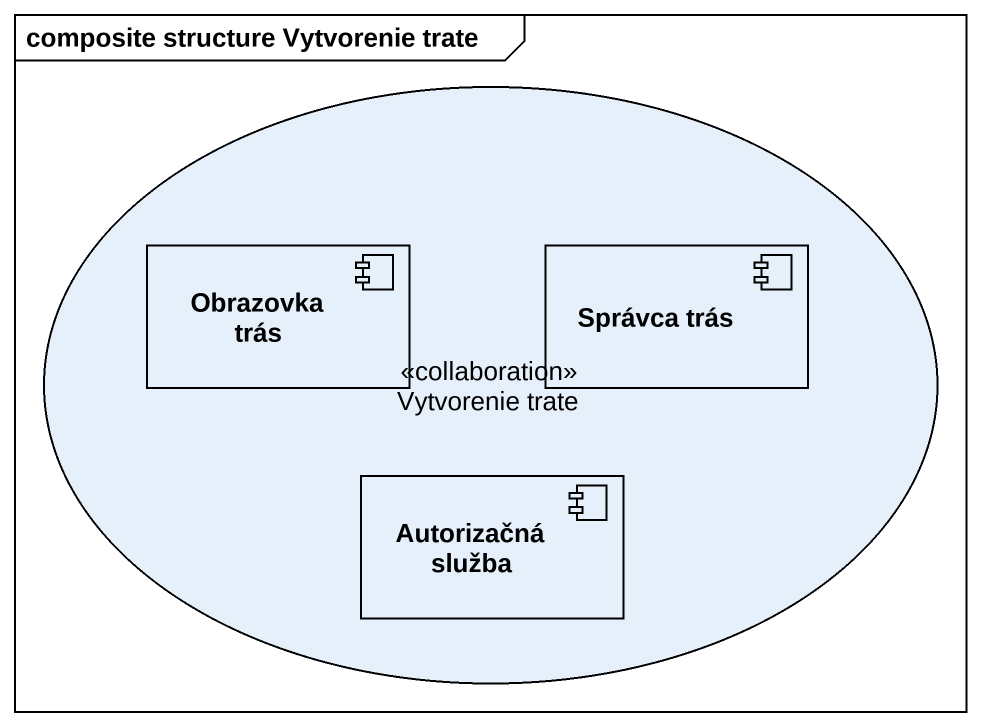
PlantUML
@startuml
mainframe composite structure Vytvorenie trate
usecase "Vytvorenie trate" as Vytvorenie_trate <<collaboration>>
component "Obrazovka trás" as Obrazovka_trás
component "Správca trás" as Správca_trás
component "Autorizačná služba" as Autorizačná_služba
@enduml
